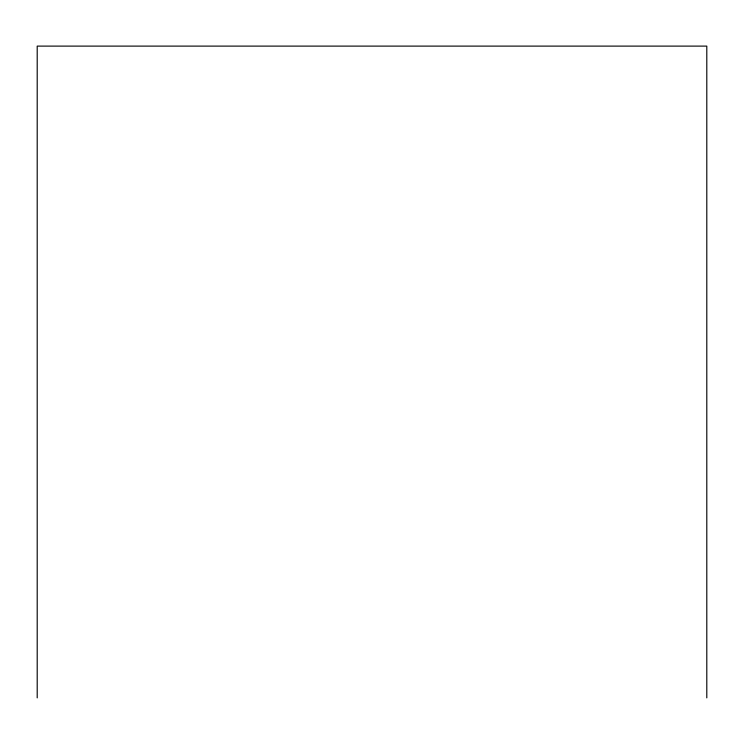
<?xml version="1.0" encoding="UTF-8"?>
<svg xmlns="http://www.w3.org/2000/svg" width="744" height="744" viewBox="0 0 744 744"><rect width="100%" height="100%" fill="white"/><g stroke="black" fill="none" stroke-linecap="round" stroke-linejoin="round"><path stroke-width="1.12" d="M706.8 697.891L706.8 46.109L37.2 46.109L37.2 697.891"/></g></svg>
